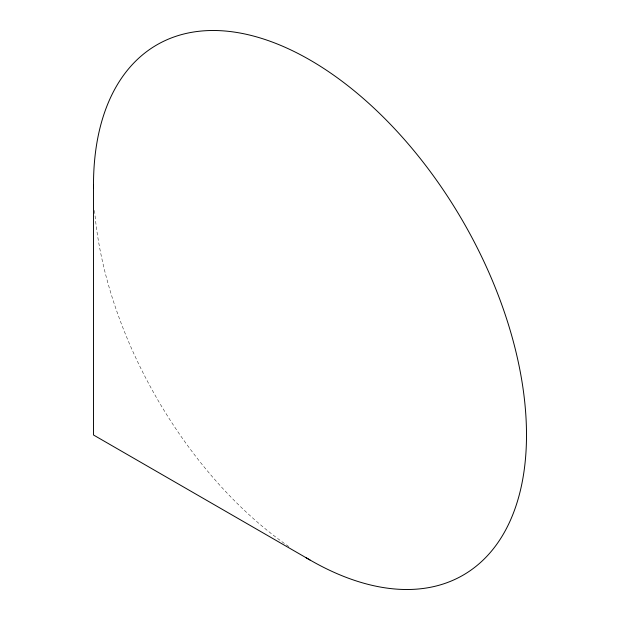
<?xml version="1.0" encoding="UTF-8"?>
<svg xmlns="http://www.w3.org/2000/svg" width="620" height="620" viewBox="0 0 620 620"><rect width="100%" height="100%" fill="white"/><g stroke="black" fill="none" stroke-linecap="round" stroke-linejoin="round"><path stroke-width="0.46" stroke-dasharray="3.1 2.33" d="M288.819 546.569A306.179 176.77 60 0 1 94.535 210.064"/><path stroke-width="0.93" d="M310 559.992L93.496 434.992L93.496 185.008M93.519 188.619A306.179 176.77 60 0 1 309.217 59.559A306.179 176.77 60 0 1 526.496 436.798A306.179 176.77 60 0 1 306.102 557.706"/></g></svg>
